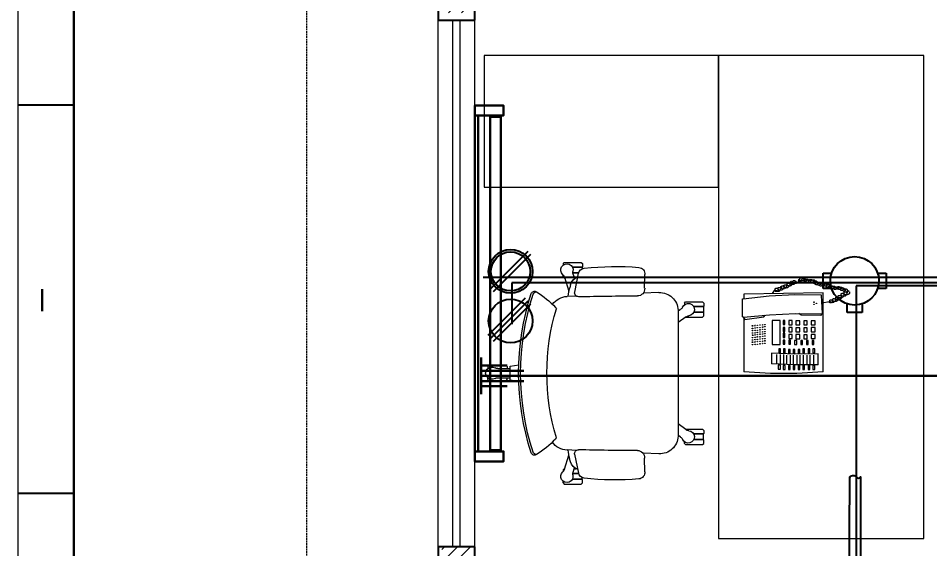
# Model space of a CAD drawing. Header units: inches. Extents: x 1445 to 3588, y -22 to 615.
# Drawn here: x 1445.4 to 1569.8, y 129.6 to 202.1 of the extents above; entities that cross this region are included whole.
import ezdxf

# ---------------------------------------------------------------- set-up
doc = ezdxf.new("R2010")
doc.units = ezdxf.units.IN
doc.header["$MEASUREMENT"] = 0
doc.linetypes.add('DASH', pattern=[0.35, 0.25, -0.1])
for name, color, linetype in [('Cables', 7, 'Continuous'), ('Layer 1', 7, 'Continuous'), ('Sockets', 7, 'Continuous'), ('wall 05', 252, 'Continuous')]:
    doc.layers.add(name, color=color, linetype=linetype)
for name, color, linetype, lineweight in [('E-LAN', 6, 'Continuous', 30), ('E-WTL-Wall-Tube-Light', 7, 'Continuous', 30), ('Glass', 5, 'Continuous', 9), ('HACTH', 8, 'Continuous', 9), ('ID-FURN', 7, 'Continuous', 15), ('Sunshed', 5, 'Continuous', 15), ('WINDOW', 140, 'Continuous', 9)]:
    doc.layers.add(name, color=color, linetype=linetype, lineweight=lineweight)
doc.styles.add('TEG BORDER', font='txt_qlt.shx', dxfattribs={"width": 0.7, "bigfont": 'hztxt.shx'})

# ---------------------------------------------------------------- blocks, each defined once
blk = doc.blocks.new('252 BORDER A2')
at = {"linetype": 'Continuous'}
blk.add_line((5, 415), (5, 5), dxfattribs=at)
for p, q in [((0, 140), (5, 140)), ((0, 105), (5, 105))]:
    blk.add_line(p, q)
at = {"color": 5, "lineweight": 15}
blk.add_lwpolyline([(0, 420), (594, 420), (594, 0), (0, 0)], close=True, dxfattribs=at)
blk.add_lwpolyline([(5, 415), (589, 415), (589, 5), (5, 5)], close=True)
at = {"insert": (1.91, 123.389), "char_height": 2, "width": 2, "attachment_point": 1, "style": 'TEG BORDER'}
blk.add_mtext('I', dxfattribs=at)
blk = doc.blocks.new('TELEPHONE')
at = {"layer": 'Layer 1', "lineweight": 9}
for points in [[(10.74, 14.04), (10.68, 14.04), (10.56, 13.98), (10.5, 13.98), (10.32, 13.8), (10.32, 13.5), (10.38, 13.38), (10.38, 13.32), (10.44, 13.26)], [(10.92, 14.4), (10.74, 14.4), (10.62, 14.34), (10.62, 14.28), (10.56, 14.22), (10.5, 14.1), (10.5, 13.86), (10.56, 13.8), (10.62, 13.74), (10.68, 13.68)], [(10.92, 13.92), (10.86, 13.98), (10.8, 14.04), (10.68, 14.04)], [(10.68, 13.68), (10.74, 13.68), (10.74, 13.62), (10.8, 13.62), (10.8, 13.68), (10.86, 13.68), (10.92, 13.74), (10.92, 13.8)], [(10.8, 14.1), (10.8, 14.04), (10.98, 14.04), (10.98, 14.1), (11.04, 14.1), (11.04, 14.34)], [(11.1, 13.5), (11.16, 13.5), (11.28, 13.62), (11.28, 13.68), (11.34, 13.68), (11.34, 13.98), (11.28, 13.98), (11.28, 14.04), (11.22, 14.1), (11.16, 14.1), (11.1, 14.16), (10.92, 14.16), (10.86, 14.1), (10.8, 14.1)], [(10.92, 13.8), (10.92, 13.92)], [(11.1, 13.8), (11.04, 13.8), (11.04, 13.74), (10.98, 13.68), (10.98, 13.62), (11.04, 13.56)], [(11.16, 13.2), (11.28, 13.2), (11.34, 13.26), (11.46, 13.38), (11.46, 13.56), (11.4, 13.62), (11.4, 13.68), (11.34, 13.74), (11.28, 13.74), (11.28, 13.8), (11.1, 13.8)], [(9.9, 12.48), (9.72, 12.48), (9.48, 12.24), (9.48, 11.88), (9.6, 11.76)], [(10.02, 12.9), (9.9, 12.9), (9.78, 12.84), (9.72, 12.78), (9.66, 12.72), (9.66, 12.66), (9.6, 12.6), (9.6, 12.36), (9.66, 12.24), (9.66, 12.18), (9.72, 12.12)], [(10.26, 13.32), (10.14, 13.32), (10.08, 13.26), (10.02, 13.26), (9.96, 13.2), (9.9, 13.14), (9.84, 13.08), (9.78, 12.96), (9.78, 12.84), (9.84, 12.72), (9.84, 12.66), (9.9, 12.6), (9.96, 12.54)], [(9.96, 12.36), (9.96, 12.48), (9.78, 12.48)], [(10.2, 12.78), (10.14, 12.84), (10.14, 12.9), (10.02, 12.9)], [(10.5, 13.62), (10.32, 13.62), (10.26, 13.56), (10.2, 13.5), (10.08, 13.38), (10.08, 13.02), (10.14, 12.9), (10.2, 12.84)], [(10.44, 13.08), (10.44, 13.14), (10.38, 13.2), (10.32, 13.26), (10.26, 13.26), (10.2, 13.32), (10.14, 13.32)], [(10.2, 12.84), (10.38, 12.84), (10.44, 12.9), (10.44, 12.96)], [(10.44, 13.26), (10.68, 13.26), (10.68, 13.38), (10.74, 13.38)], [(10.44, 12.96), (10.44, 13.08)], [(10.68, 13.5), (10.68, 13.56), (10.62, 13.62), (10.5, 13.62)], [(10.74, 13.38), (10.74, 13.44), (10.68, 13.5)], [(11.04, 13.56), (11.04, 13.5), (11.1, 13.5)], [(11.22, 13.5), (11.16, 13.5), (11.1, 13.44)], [(11.1, 13.44), (11.1, 13.26)], [(11.1, 13.26), (11.1, 13.2), (11.16, 13.2)], [(11.22, 12.96), (11.22, 12.9), (11.4, 12.9), (11.46, 12.96), (11.52, 13.02), (11.52, 13.08), (11.58, 13.14), (11.58, 13.32), (11.52, 13.38), (11.52, 13.44), (11.46, 13.44), (11.4, 13.5), (11.16, 13.5)], [(11.34, 13.2), (11.28, 13.2), (11.28, 13.14), (11.22, 13.14), (11.22, 12.96)], [(11.34, 12.6), (11.28, 12.54), (11.22, 12.48), (11.22, 12.3)], [(11.4, 12.84), (11.28, 12.84), (11.28, 12.78)], [(11.28, 12.24), (11.34, 12.24), (11.4, 12.3), (11.46, 12.3), (11.52, 12.36), (11.52, 12.42), (11.58, 12.48), (11.58, 12.66), (11.52, 12.72), (11.52, 12.78), (11.46, 12.84), (11.4, 12.84)], [(11.28, 12.78), (11.28, 12.66), (11.34, 12.6)], [(11.34, 12.6), (11.46, 12.6), (11.52, 12.66), (11.58, 12.72), (11.64, 12.78), (11.64, 13.02), (11.58, 13.08), (11.52, 13.14), (11.46, 13.2), (11.34, 13.2)], [(11.4, 11.94), (11.46, 11.94), (11.52, 12), (11.58, 12), (11.64, 12.06), (11.64, 12.12), (11.7, 12.18), (11.7, 12.42), (11.64, 12.42), (11.64, 12.48), (11.58, 12.54), (11.52, 12.54), (11.46, 12.6), (11.34, 12.6)], [(9.66, 12.06), (9.54, 12.06), (9.42, 11.94), (9.42, 11.7), (9.48, 11.7), (9.48, 11.64), (9.6, 11.64)], [(9.42, 10.68), (9.6, 11.64)], [(9.6, 11.76), (9.66, 11.7), (9.78, 11.7), (9.78, 11.76), (9.84, 11.76), (9.84, 11.82)], [(9.84, 12), (9.78, 12.06), (9.66, 12.06)], [(9.72, 12.12), (9.96, 12.12), (9.96, 12.18), (10.02, 12.24)], [(9.84, 11.82), (9.84, 12)], [(10.02, 12.24), (10.02, 12.3), (9.96, 12.36)], [(11.22, 12.3), (11.28, 12.3), (11.28, 12.24)], [(11.4, 12.24), (11.34, 12.18), (11.34, 12.06), (11.4, 12)], [(11.46, 11.64), (11.52, 11.64), (11.58, 11.7), (11.64, 11.7), (11.7, 11.76), (11.7, 11.82), (11.76, 11.88), (11.76, 12.06), (11.7, 12.12), (11.7, 12.18), (11.64, 12.24), (11.58, 12.24), (11.52, 12.3), (11.46, 12.3), (11.4, 12.24)], [(11.4, 12), (11.4, 11.94)], [(11.46, 11.94), (11.4, 11.88), (11.4, 11.7)], [(11.4, 11.7), (11.46, 11.7), (11.46, 11.64)], [(11.52, 12), (11.46, 11.94)], [(11.64, 11.28), (11.76, 11.28), (11.82, 11.34), (11.88, 11.4), (11.88, 11.46), (11.94, 11.52), (11.94, 11.7), (11.88, 11.76), (11.88, 11.82), (11.82, 11.82), (11.76, 11.88), (11.52, 11.88)], [(11.64, 11.58), (11.58, 11.52)], [(11.58, 11.52), (11.58, 11.34)], [(11.58, 11.34), (11.58, 11.28), (11.64, 11.28)], [(11.7, 11.7), (11.7, 11.64), (11.64, 11.64)], [(11.76, 10.98), (11.82, 10.98), (11.88, 11.04), (11.94, 11.04), (12, 11.1), (12, 11.16), (12.06, 11.22), (12.06, 11.4), (12, 11.46), (12, 11.52), (11.94, 11.52), (11.88, 11.58), (11.82, 11.58), (11.76, 11.64), (11.7, 11.64), (11.64, 11.58), (11.7, 11.58)], [(11.76, 11.28), (11.7, 11.22), (11.7, 11.04)], [(11.82, 11.34), (11.82, 11.28), (11.76, 11.28)], [(11.82, 10.68), (11.94, 10.68), (12.06, 10.8), (12.12, 10.86), (12.12, 11.1), (12.06, 11.16), (12, 11.22), (12, 11.28), (11.88, 11.28), (11.82, 11.34)], [(0, 10.8), (-0.24, 7.2), (-0.24, 3.6), (0, 0)], [(0, 10.8), (10.8, 10.8)], [(0.96, 10.14), (2.46, 10.14)], [(0.96, 10.14), (0.96, 6.96), (1.08, 3.78)], [(2.46, 10.14), (2.4, 6.96), (2.52, 3.78)], [(7.44, -0.06), (7.8, 3.48), (7.98, 7.02), (7.92, 10.62)], [(7.68, 10.5), (7.92, 10.68)], [(7.68, 10.5), (7.74, 7.8), (7.98, 7.5)], [(7.98, 10.68), (7.92, 10.68), (7.92, 10.62)], [(10.44, 10.56), (7.98, 10.68)], [(9.96, -0.12), (10.38, 3.42), (10.56, 6.96), (10.5, 10.5)], [(10.5, 10.5), (10.5, 10.56), (10.44, 10.56)], [(10.8, 10.8), (10.62, 0)], [(11.7, 11.04), (11.76, 10.98)], [(11.76, 10.62), (11.7, 10.56), (11.7, 10.38)], [(11.7, 10.38), (11.76, 10.38), (11.76, 10.32)], [(11.88, 10.92), (11.76, 10.92), (11.76, 10.86)], [(11.76, 10.32), (11.82, 10.32), (11.88, 10.38), (11.94, 10.38), (12, 10.44), (12, 10.5), (12.06, 10.56), (12.06, 10.74), (12, 10.8), (12, 10.86), (11.94, 10.92), (11.88, 10.92)], [(11.76, 10.86), (11.76, 10.74)], [(11.76, 10.74), (11.82, 10.68)], [(11.82, 10.68), (11.76, 10.62)], [(11.88, 10.08), (11.88, 10.02), (11.94, 10.02), (12, 10.08), (12.06, 10.08), (12.12, 10.14), (12.12, 10.2), (12.18, 10.26), (12.18, 10.5), (12.12, 10.5), (12.12, 10.56), (12.06, 10.62), (12, 10.62), (11.94, 10.68), (11.82, 10.68)], [(11.94, 10.38), (11.88, 10.38), (11.88, 10.32), (11.82, 10.26), (11.82, 10.14), (11.88, 10.08)], [(11.94, 10.02), (11.88, 9.96), (11.88, 9.84), (11.94, 9.78), (11.94, 9.72)], [(11.94, 9.72), (12, 9.72), (12.06, 9.78), (12.12, 9.78), (12.18, 9.84), (12.18, 9.9), (12.24, 9.96), (12.24, 10.2), (12.18, 10.2), (12.18, 10.26), (12.12, 10.32), (12.06, 10.32), (12, 10.38), (11.94, 10.38)], [(12, 10.08), (11.94, 10.02)], [(12.12, 9.42), (12.18, 9.42), (12.24, 9.48), (12.3, 9.48), (12.36, 9.54), (12.42, 9.6), (12.42, 9.84), (12.36, 9.9), (12.36, 9.96), (12.3, 9.96), (12.24, 10.02), (12.18, 10.02), (12.12, 10.08), (12.06, 10.08), (12, 10.02)], [(0.84, 9.42), (0.3, 9.42), (0.3, 9.66), (0.84, 9.66)], [(0.84, 8.76), (0.3, 8.76), (0.3, 9), (0.84, 9)], [(0.84, 9.66), (0.84, 9.42)], [(0.84, 9), (0.84, 8.76)], [(2.28, 9.48), (1.08, 9.48)], [(2.28, 9), (1.08, 9)], [(3.12, 9.42), (2.58, 9.42), (2.58, 9.66), (3.12, 9.66)], [(3.12, 8.76), (2.58, 8.76), (2.58, 9), (3.12, 9)], [(3.12, 9.66), (3.12, 9.42)], [(3.12, 9), (3.12, 8.76)], [(4.26, 9.3), (3.72, 9.3), (3.72, 9.54), (4.26, 9.54)], [(4.26, 8.52), (3.72, 8.52), (3.72, 8.76), (4.26, 8.76)], [(4.26, 9.54), (4.26, 9.3)], [(4.26, 8.76), (4.26, 8.52)], [(4.56, 9.72), (5.1, 9.72)], [(4.56, 9.18), (4.56, 9.72)], [(5.1, 9.18), (4.56, 9.18)], [(5.1, 9.72), (5.1, 9.18)], [(6.06, 9.18), (5.46, 9.18), (5.46, 9.72), (6.06, 9.72)], [(6.06, 9.72), (6.06, 9.18)], [(6.96, 9.18), (6.42, 9.18), (6.42, 9.72), (6.96, 9.72)], [(6.96, 9.72), (6.96, 9.18)], [(9.24, 9.6), (9.18, 9.6), (9.18, 9.54), (9.24, 9.54), (9.24, 9.6)], [(9.18, 9.6), (9.18, 9.6)], [(9.3, 9.9), (9.36, 9.84), (9.36, 9.9), (9.3, 9.9)], [(9.54, 9.6), (9.48, 9.6), (9.48, 9.54), (9.54, 9.54), (9.54, 9.6)], [(9.48, 9.6), (9.48, 9.6)], [(12.12, 9.72), (12.06, 9.66), (12.06, 9.48)], [(12.06, 9.48), (12.12, 9.48), (12.12, 9.42)], [(12.18, 9.78), (12.12, 9.72)], [(12.3, 9.48), (12.3, 9.42), (12.24, 9.42), (12.24, 9.36), (12.18, 9.3), (12.18, 9.24), (12.24, 9.18)], [(12.3, 8.82), (12.24, 8.76), (12.24, 8.7), (12.18, 8.64), (12.18, 8.58), (12.24, 8.52)], [(12.36, 9.06), (12.3, 9.06), (12.24, 9)], [(12.24, 9), (12.24, 8.94), (12.3, 8.88), (12.3, 8.82), (12.36, 8.82)], [(12.36, 8.82), (12.42, 8.82), (12.42, 8.88), (12.48, 8.88), (12.6, 9), (12.6, 9.24), (12.54, 9.3), (12.54, 9.36), (12.48, 9.42), (12.42, 9.42), (12.36, 9.48), (12.3, 9.48)], [(12.3, 8.46), (12.36, 8.46), (12.42, 8.52), (12.48, 8.58), (12.54, 8.64), (12.54, 8.94), (12.42, 9.06), (12.36, 9.06)], [(0.84, 8.04), (0.3, 8.04), (0.3, 8.28), (0.84, 8.28)], [(0.84, 7.38), (0.3, 7.38), (0.3, 7.62), (0.84, 7.62)], [(0.84, 8.28), (0.84, 8.04)], [(0.84, 7.62), (0.84, 7.38)], [(2.28, 8.58), (1.08, 8.58)], [(2.28, 8.1), (1.08, 8.1)], [(2.28, 7.62), (1.08, 7.62)], [(3.06, 7.38), (2.52, 7.38), (2.52, 7.62), (3.06, 7.62)], [(3.12, 8.04), (2.58, 8.04), (2.58, 8.28), (3.12, 8.28)], [(3.06, 7.62), (3.06, 7.38)], [(3.12, 8.28), (3.12, 8.04)], [(4.26, 7.74), (3.72, 7.74), (3.72, 7.98), (4.26, 7.98)], [(4.26, 7.98), (4.26, 7.74)], [(4.5, 8.64), (5.04, 8.64)], [(4.5, 8.16), (4.5, 8.64)], [(5.04, 8.16), (4.5, 8.16)], [(4.5, 7.62), (5.1, 7.62)], [(4.5, 7.08), (4.5, 7.62)], [(5.04, 8.64), (5.04, 8.16)], [(5.1, 7.62), (5.1, 7.08)], [(6, 8.16), (5.46, 8.16), (5.46, 8.64), (6, 8.64)], [(6, 7.08), (5.46, 7.08), (5.46, 7.62), (6, 7.62)], [(6, 8.64), (6, 8.16)], [(6, 7.62), (6, 7.08)], [(6.96, 8.16), (6.42, 8.16), (6.42, 8.64), (6.96, 8.64)], [(6.96, 7.08), (6.42, 7.08), (6.42, 7.62), (6.96, 7.62)], [(6.96, 8.64), (6.96, 8.16)], [(6.96, 7.62), (6.96, 7.08)], [(12.24, 8.52), (12.24, 8.46), (12.3, 8.46)], [(12.42, 8.52), (12.36, 8.46)], [(12.36, 8.46), (12.36, 8.22)], [(12.36, 8.22), (12.36, 8.16), (12.42, 8.16)], [(12.48, 7.86), (12.42, 7.86), (12.36, 7.8)], [(12.36, 7.8), (12.36, 7.5), (12.42, 7.5)], [(12.42, 7.5), (12.6, 7.5), (12.72, 7.62), (12.78, 7.62), (12.78, 7.68), (12.84, 7.74), (12.84, 7.92), (12.78, 7.98), (12.78, 8.04), (12.72, 8.1), (12.66, 8.16), (12.6, 8.16), (12.48, 8.22)], [(12.48, 8.22), (12.42, 8.22), (12.42, 8.16)], [(12.42, 8.16), (12.42, 7.92)], [(12.42, 7.92), (12.42, 7.86), (12.48, 7.86)], [(0.84, 6.72), (0.3, 6.72), (0.3, 6.96), (0.84, 6.96)], [(0.84, 6.06), (0.3, 6.06), (0.3, 6.3), (0.84, 6.3)], [(0.84, 6.96), (0.84, 6.72)], [(0.84, 6.3), (0.84, 6.06)], [(2.28, 7.2), (1.08, 7.2)], [(2.28, 6.72), (1.08, 6.72)], [(2.28, 6.3), (1.08, 6.3)], [(3.06, 6.72), (2.52, 6.72), (2.52, 6.96), (3.06, 6.96)], [(3.06, 6.06), (2.52, 6.06), (2.52, 6.3), (3.06, 6.3)], [(3.06, 6.96), (3.06, 6.72)], [(3.06, 6.3), (3.06, 6.06)], [(4.26, 6.9), (3.72, 6.9), (3.72, 7.2), (4.26, 7.2)], [(4.32, 6.12), (3.78, 6.12), (3.78, 6.36), (4.32, 6.36)], [(4.26, 7.2), (4.26, 6.9)], [(4.32, 6.36), (4.32, 6.12)], [(5.1, 7.08), (4.5, 7.08)], [(4.56, 6.6), (5.1, 6.6)], [(4.56, 6.12), (4.56, 6.6)], [(5.1, 6.6), (5.1, 6.12)], [(6.06, 6.12), (5.46, 6.12), (5.46, 6.6), (6.06, 6.6)], [(6.06, 6.6), (6.06, 6.12)], [(7.02, 6.12), (6.42, 6.12), (6.42, 6.6), (7.02, 6.6)], [(7.02, 6.6), (7.02, 6.12)], [(11.94, 6.24), (11.76, 6.24), (11.7, 6.18), (11.46, 5.94), (11.46, 5.76), (11.52, 5.7), (11.52, 5.64), (11.58, 5.52), (11.64, 5.52)], [(12.18, 6.66), (12.06, 6.66), (12, 6.6), (11.94, 6.6), (11.88, 6.54), (11.82, 6.48), (11.76, 6.42), (11.76, 6.36), (11.7, 6.24), (11.7, 6.18), (11.76, 6.12), (11.76, 6), (11.88, 5.88)], [(12.36, 7.08), (12.3, 7.02), (12.12, 7.02), (12.06, 6.96), (12, 6.9), (11.94, 6.84), (11.94, 6.48), (12, 6.42), (12, 6.36), (12.06, 6.3)], [(12.12, 6.12), (12.12, 6.18), (12.06, 6.18), (12.06, 6.24), (11.94, 6.24)], [(12.36, 7.44), (12.3, 7.44), (12.12, 7.26), (12.12, 7.2), (12.06, 7.14), (12.06, 6.9), (12.12, 6.84), (12.18, 6.78), (12.24, 6.72)], [(12.06, 6.3), (12.12, 6.3), (12.18, 6.24), (12.24, 6.3), (12.3, 6.3), (12.3, 6.36), (12.36, 6.42), (12.36, 6.48), (12.3, 6.54)], [(12.3, 6.54), (12.3, 6.6), (12.24, 6.6), (12.24, 6.66), (12.12, 6.66)], [(12.48, 6.96), (12.42, 6.96), (12.42, 7.02), (12.36, 7.02), (12.36, 7.08), (12.3, 7.08), (12.24, 7.02)], [(12.24, 6.72), (12.24, 6.66), (12.36, 6.66), (12.36, 6.72), (12.42, 6.72), (12.48, 6.78), (12.48, 6.84)], [(12.48, 6.84), (12.48, 6.96)], [(0.84, 5.34), (0.3, 5.34), (0.3, 5.64), (0.84, 5.64)], [(0.9, 4.68), (0.36, 4.68), (0.36, 4.98), (0.9, 4.98)], [(0.84, 5.64), (0.84, 5.34)], [(0.9, 4.98), (0.9, 4.68)], [(2.28, 5.82), (1.08, 5.82)], [(2.34, 5.4), (1.08, 5.4)], [(3.12, 5.4), (2.58, 5.4), (2.58, 5.64), (3.12, 5.64)], [(3.12, 4.74), (2.58, 4.74), (2.58, 4.98), (3.12, 4.98)], [(3.12, 5.64), (3.12, 5.4)], [(3.12, 4.98), (3.12, 4.74)], [(4.32, 5.34), (3.78, 5.34), (3.78, 5.58), (4.32, 5.58)], [(4.32, 5.58), (4.32, 5.34)], [(5.1, 6.12), (4.56, 6.12)], [(4.68, 5.58), (5.28, 5.58)], [(4.68, 5.34), (4.68, 5.58)], [(5.28, 5.34), (4.68, 5.34)], [(5.28, 5.58), (5.28, 5.34)], [(6.06, 5.34), (5.52, 5.34), (5.52, 5.58), (6.06, 5.58)], [(6.06, 5.58), (6.06, 5.34)], [(7.02, 5.34), (6.48, 5.34), (6.48, 5.58), (7.02, 5.58)], [(7.02, 5.58), (7.02, 5.34)], [(11.46, 5.04), (11.34, 5.04), (11.28, 4.98), (11.22, 4.98), (10.98, 4.74), (10.98, 4.56), (11.04, 4.5), (11.04, 4.38), (11.16, 4.26)], [(11.58, 5.46), (11.52, 5.46), (11.4, 5.4), (11.34, 5.4), (11.28, 5.34), (11.22, 5.28), (11.16, 5.22), (11.16, 4.8), (11.28, 4.68)], [(11.76, 5.82), (11.64, 5.82), (11.52, 5.76), (11.46, 5.76), (11.4, 5.7), (11.4, 5.58), (11.34, 5.52), (11.34, 5.28), (11.4, 5.22), (11.46, 5.16), (11.46, 5.1)], [(11.52, 4.92), (11.52, 4.98), (11.46, 4.98), (11.46, 5.04), (11.34, 5.04)], [(11.46, 5.1), (11.52, 5.1), (11.52, 5.04), (11.64, 5.04), (11.64, 5.1), (11.7, 5.1), (11.7, 5.16), (11.76, 5.16), (11.76, 5.22)], [(11.76, 5.34), (11.7, 5.34), (11.7, 5.4), (11.64, 5.4), (11.64, 5.46), (11.52, 5.46)], [(11.64, 5.52), (11.64, 5.46), (11.82, 5.46), (11.82, 5.52), (11.88, 5.52), (11.88, 5.7)], [(11.88, 5.7), (11.88, 5.76), (11.82, 5.76), (11.82, 5.82), (11.7, 5.82)], [(11.76, 5.22), (11.76, 5.34)], [(2.52, 3.78), (1.08, 3.78)], [(2.34, 4.92), (1.14, 4.92)], [(2.34, 4.44), (1.14, 4.44)], [(3.72, 4.92), (7.02, 4.92)], [(3.72, 3.84), (3.72, 4.92)], [(7.02, 3.84), (3.72, 3.84)], [(7.02, 4.92), (7.02, 3.84)], [(11.1, 4.14), (10.68, 3.84)], [(11.22, 4.62), (11.1, 4.62), (10.98, 4.5), (10.98, 4.26), (11.04, 4.2), (11.1, 4.2), (11.1, 4.14)], [(11.16, 4.26), (11.34, 4.26), (11.34, 4.32), (11.4, 4.32), (11.4, 4.5)], [(11.4, 4.5), (11.4, 4.56), (11.34, 4.56), (11.34, 4.62), (11.22, 4.62)], [(11.28, 4.68), (11.52, 4.68), (11.52, 4.8)], [(11.52, 4.8), (11.52, 4.92)], [(3.84, 2.82), (3.9, 2.82), (3.9, 2.88), (3.84, 2.88), (3.84, 2.82)], [(4.2, 2.82), (4.26, 2.82), (4.26, 2.88), (4.2, 2.88), (4.2, 2.82)], [(4.5, 2.82), (4.56, 2.82), (4.56, 2.88), (4.5, 2.88), (4.5, 2.82)], [(4.8, 2.52), (4.86, 2.52), (4.86, 2.58), (4.8, 2.58), (4.8, 2.52)], [(4.86, 2.82), (4.92, 2.82), (4.92, 2.88), (4.86, 2.88), (4.86, 2.82)], [(5.1, 2.52), (5.16, 2.52), (5.16, 2.58), (5.1, 2.52)], [(5.16, 2.82), (5.22, 2.82), (5.22, 2.88), (5.16, 2.88), (5.16, 2.82)], [(5.46, 2.82), (5.52, 2.82), (5.52, 2.88), (5.46, 2.88), (5.46, 2.82)], [(5.76, 2.82), (5.82, 2.82), (5.82, 2.88), (5.76, 2.88), (5.76, 2.82)], [(5.76, 2.52), (5.82, 2.52), (5.76, 2.58), (5.76, 2.52)], [(6.06, 2.52), (6.12, 2.52), (6.12, 2.58), (6.06, 2.58), (6.06, 2.52)], [(6.12, 2.82), (6.18, 2.82), (6.18, 2.88), (6.12, 2.88), (6.12, 2.82)], [(6.42, 2.82), (6.48, 2.82), (6.48, 2.88), (6.42, 2.88), (6.42, 2.82)], [(7.14, 0.12), (7.5, 2.7)], [(7.5, 2.7), (7.74, 2.88)], [(3.72, 1.8), (3.78, 1.8), (3.78, 1.86), (3.72, 1.86), (3.72, 1.8)], [(3.72, 1.5), (3.78, 1.5), (3.72, 1.56), (3.72, 1.5)], [(3.78, 2.16), (3.84, 2.16), (3.84, 2.22), (3.78, 2.22), (3.78, 2.16)], [(4.08, 1.8), (4.14, 1.8), (4.14, 1.86), (4.08, 1.86), (4.08, 1.8)], [(4.14, 2.16), (4.2, 2.16), (4.2, 2.22), (4.14, 2.22), (4.14, 2.16)], [(4.38, 1.8), (4.44, 1.8), (4.44, 1.86), (4.38, 1.86), (4.38, 1.8)], [(4.38, 1.5), (4.44, 1.5), (4.38, 1.56), (4.38, 1.5)], [(4.44, 2.16), (4.5, 2.16), (4.5, 2.22), (4.44, 2.22), (4.44, 2.16)], [(4.68, 1.5), (4.74, 1.5), (4.74, 1.56), (4.68, 1.56), (4.68, 1.5)], [(4.74, 2.16), (4.8, 2.16), (4.8, 2.22), (4.74, 2.22), (4.74, 2.16)], [(4.74, 1.8), (4.8, 1.8), (4.8, 1.86), (4.74, 1.86), (4.74, 1.8)], [(5.04, 1.8), (5.1, 1.8), (5.1, 1.86), (5.04, 1.86), (5.04, 1.8)], [(5.1, 2.16), (5.16, 2.16), (5.16, 2.22), (5.1, 2.22), (5.1, 2.16)], [(5.34, 1.8), (5.4, 1.8), (5.4, 1.86), (5.34, 1.86), (5.34, 1.8)], [(5.4, 2.16), (5.46, 2.16), (5.46, 2.22), (5.4, 2.22), (5.4, 2.16)], [(5.64, 1.8), (5.7, 1.8), (5.7, 1.86), (5.64, 1.86), (5.64, 1.8)], [(5.64, 1.5), (5.7, 1.5), (5.64, 1.56), (5.64, 1.5)], [(5.7, 2.16), (5.76, 2.16), (5.76, 2.22), (5.7, 2.22), (5.7, 2.16)], [(5.94, 1.5), (6, 1.5), (6, 1.56), (5.94, 1.56), (5.94, 1.5)], [(6, 2.16), (6.06, 2.16), (6.06, 2.22), (6, 2.22), (6, 2.16)], [(6, 1.8), (6.06, 1.8), (6.06, 1.86), (6, 1.86), (6, 1.8)], [(6.3, 1.8), (6.36, 1.8), (6.36, 1.86), (6.3, 1.86), (6.3, 1.8)], [(6.36, 2.16), (6.42, 2.16), (6.42, 2.22), (6.36, 2.22), (6.36, 2.16)], [(7.32, 0), (0, 0)], [(3.72, 1.2), (3.66, 1.2), (3.66, 1.14), (3.72, 1.14), (3.72, 1.2)], [(3.66, 1.2), (3.66, 1.2)], [(4.08, 1.2), (4.02, 1.2), (4.02, 1.14), (4.08, 1.14), (4.08, 1.2)], [(4.02, 1.2), (4.02, 1.2)], [(4.38, 1.2), (4.32, 1.2), (4.32, 1.14), (4.38, 1.14), (4.38, 1.2)], [(4.32, 1.2), (4.32, 1.2)], [(4.68, 1.2), (4.62, 1.2), (4.62, 1.14), (4.68, 1.14), (4.68, 1.2)], [(4.62, 1.2), (4.62, 1.2)], [(4.92, 1.2), (4.98, 1.2), (4.98, 1.14), (5.04, 1.2), (4.92, 1.2)], [(5.34, 1.2), (5.28, 1.2), (5.28, 1.14), (5.34, 1.14), (5.34, 1.2)], [(5.28, 1.2), (5.28, 1.2)], [(5.64, 1.2), (5.58, 1.2), (5.58, 1.14), (5.64, 1.14), (5.64, 1.2)], [(5.58, 1.2), (5.58, 1.2)], [(5.94, 1.2), (5.88, 1.2), (5.88, 1.14), (5.94, 1.14), (5.94, 1.2)], [(5.88, 1.2), (5.88, 1.2)], [(6.3, 1.2), (6.24, 1.2), (6.24, 1.14), (6.3, 1.14), (6.3, 1.2)], [(6.24, 1.2), (6.24, 1.2)], [(7.44, -0.12), (7.14, 0.12)], [(10.62, 0), (10.02, 0)], [(7.44, -0.06), (7.44, -0.12), (7.5, -0.18)], [(7.5, -0.18), (9.96, -0.18), (9.96, -0.12)]]:
    blk.add_lwpolyline(points, dxfattribs=at)
for points, knots in [([(9.96, 12.54), (9.96, 12.54), (10.02, 12.54), (10.02, 12.54), (10.18, 12.52), (10.22, 12.56), (10.2, 12.72), (10.2, 12.72), (10.2, 12.78), (10.2, 12.78)], [0, 0, 0, 0, 1, 1, 1, 2, 2, 2, 3, 3, 3, 3]), ([(12.24, 9.18), (12.24, 9.18), (12.24, 9.12), (12.24, 9.12), (12.24, 9.12), (12.36, 9.12), (12.36, 9.12), (12.5, 9.29), (12.56, 9.22), (12.54, 9.42), (12.54, 9.42), (12.54, 9.6), (12.54, 9.6), (12.54, 9.6), (12.48, 9.66), (12.48, 9.66), (12.48, 9.66), (12.42, 9.72), (12.42, 9.72), (12.42, 9.72), (12.3, 9.72), (12.3, 9.72), (12.3, 9.72), (12.24, 9.78), (12.24, 9.78), (12.24, 9.78), (12.18, 9.78), (12.18, 9.78), (12.18, 9.78), (12.12, 9.72), (12.12, 9.72)], [0, 0, 0, 0, 1, 1, 1, 2, 2, 2, 3, 3, 3, 4, 4, 4, 5, 5, 5, 6, 6, 6, 7, 7, 7, 8, 8, 8, 9, 9, 9, 10, 10, 10, 10]), ([(12.42, 8.16), (12.42, 8.16), (12.48, 8.16), (12.48, 8.16), (12.75, 8.43), (12.64, 8.25), (12.66, 8.64), (12.66, 8.64), (12.66, 8.7), (12.66, 8.7), (12.66, 8.7), (12.6, 8.7), (12.6, 8.7), (12.6, 8.7), (12.54, 8.76), (12.54, 8.76), (12.54, 8.76), (12.48, 8.82), (12.48, 8.82), (12.48, 8.82), (12.3, 8.82), (12.3, 8.82)], [0, 0, 0, 0, 1, 1, 1, 2, 2, 2, 3, 3, 3, 4, 4, 4, 5, 5, 5, 6, 6, 6, 7, 7, 7, 7]), ([(12.36, 7.44), (12.36, 7.44), (12.42, 7.44), (12.42, 7.44), (12.6, 7.63), (12.52, 7.49), (12.54, 7.8), (12.54, 7.8), (12.48, 7.86), (12.48, 7.86)], [0, 0, 0, 0, 1, 1, 1, 2, 2, 2, 3, 3, 3, 3]), ([(12.48, 7.86), (12.48, 7.86), (12.54, 7.86), (12.54, 7.86), (12.81, 8.13), (12.7, 7.96), (12.72, 8.34), (12.72, 8.34), (12.72, 8.4), (12.72, 8.4), (12.72, 8.4), (12.66, 8.4), (12.66, 8.4), (12.66, 8.4), (12.6, 8.46), (12.6, 8.46), (12.6, 8.46), (12.54, 8.46), (12.54, 8.46), (12.54, 8.46), (12.48, 8.52), (12.48, 8.52), (12.48, 8.52), (12.42, 8.52), (12.42, 8.52)], [0, 0, 0, 0, 1, 1, 1, 2, 2, 2, 3, 3, 3, 4, 4, 4, 5, 5, 5, 6, 6, 6, 7, 7, 7, 8, 8, 8, 8]), ([(11.88, 5.88), (11.88, 5.88), (11.94, 5.88), (11.94, 5.88), (12.1, 5.86), (12.14, 5.9), (12.12, 6.06), (12.12, 6.06), (12.12, 6.12), (12.12, 6.12)], [0, 0, 0, 0, 1, 1, 1, 2, 2, 2, 3, 3, 3, 3]), ([(3.84, 2.52), (3.84, 2.52), (3.9, 2.52), (3.9, 2.52), (3.9, 2.52), (3.84, 2.52), (3.84, 2.52), (3.84, 2.52), (3.84, 2.58), (3.84, 2.58), (3.84, 2.58), (3.84, 2.52), (3.84, 2.52)], [0, 0, 0, 0, 1, 1, 1, 2, 2, 2, 3, 3, 3, 4, 4, 4, 4]), ([(4.14, 2.52), (4.14, 2.52), (4.2, 2.52), (4.2, 2.52), (4.2, 2.52), (4.2, 2.58), (4.2, 2.58), (4.2, 2.58), (4.2, 2.52), (4.2, 2.52), (4.2, 2.52), (4.14, 2.52), (4.14, 2.52)], [0, 0, 0, 0, 1, 1, 1, 2, 2, 2, 3, 3, 3, 4, 4, 4, 4]), ([(4.5, 2.52), (4.5, 2.52), (4.56, 2.52), (4.56, 2.52), (4.56, 2.52), (4.5, 2.52), (4.5, 2.52), (4.5, 2.52), (4.5, 2.58), (4.5, 2.58), (4.5, 2.58), (4.5, 2.52), (4.5, 2.52)], [0, 0, 0, 0, 1, 1, 1, 2, 2, 2, 3, 3, 3, 4, 4, 4, 4]), ([(5.4, 2.52), (5.4, 2.52), (5.46, 2.52), (5.46, 2.52), (5.46, 2.52), (5.46, 2.58), (5.46, 2.58), (5.46, 2.58), (5.46, 2.52), (5.46, 2.52), (5.46, 2.52), (5.4, 2.52), (5.4, 2.52)], [0, 0, 0, 0, 1, 1, 1, 2, 2, 2, 3, 3, 3, 4, 4, 4, 4]), ([(6.36, 2.52), (6.36, 2.52), (6.42, 2.52), (6.42, 2.52), (6.42, 2.52), (6.42, 2.58), (6.42, 2.58), (6.42, 2.58), (6.42, 2.52), (6.42, 2.52), (6.42, 2.52), (6.36, 2.52), (6.36, 2.52)], [0, 0, 0, 0, 1, 1, 1, 2, 2, 2, 3, 3, 3, 4, 4, 4, 4]), ([(4.02, 1.5), (4.02, 1.5), (4.08, 1.5), (4.08, 1.5), (4.08, 1.5), (4.08, 1.56), (4.08, 1.56), (4.08, 1.56), (4.08, 1.5), (4.08, 1.5), (4.08, 1.5), (4.02, 1.5), (4.02, 1.5)], [0, 0, 0, 0, 1, 1, 1, 2, 2, 2, 3, 3, 3, 4, 4, 4, 4]), ([(4.98, 1.5), (4.98, 1.5), (5.04, 1.5), (5.04, 1.5), (5.04, 1.5), (5.04, 1.56), (5.04, 1.56), (5.04, 1.56), (5.04, 1.5), (5.04, 1.5), (5.04, 1.5), (4.98, 1.5), (4.98, 1.5)], [0, 0, 0, 0, 1, 1, 1, 2, 2, 2, 3, 3, 3, 4, 4, 4, 4]), ([(5.28, 1.5), (5.28, 1.5), (5.34, 1.5), (5.34, 1.5), (5.34, 1.5), (5.34, 1.56), (5.34, 1.56), (5.34, 1.56), (5.34, 1.5), (5.34, 1.5), (5.34, 1.5), (5.28, 1.5), (5.28, 1.5)], [0, 0, 0, 0, 1, 1, 1, 2, 2, 2, 3, 3, 3, 4, 4, 4, 4]), ([(6.24, 1.5), (6.24, 1.5), (6.3, 1.5), (6.3, 1.5), (6.3, 1.5), (6.3, 1.56), (6.3, 1.56), (6.3, 1.56), (6.3, 1.5), (6.3, 1.5), (6.3, 1.5), (6.24, 1.5), (6.24, 1.5)], [0, 0, 0, 0, 1, 1, 1, 2, 2, 2, 3, 3, 3, 4, 4, 4, 4])]:
    blk.add_open_spline(points, degree=3, knots=knots, dxfattribs=at)
blk = doc.blocks.new('ASDSAETR')
for p, q in [((51404, -7188.31), (51404, -7197.3)), ((51404, -7190.29), (51410.36, -7190.29)), ((51404, -7191.55), (51414.43, -7191.55)), ((51404, -7192.81), (51418.49, -7192.81)), ((51404, -7194.07), (51414.43, -7194.07)), ((51404, -7195.33), (51410.36, -7195.33))]:
    blk.add_line(p, q)
blk = doc.blocks.new('A$C63C712C3')
at = {"ltscale": 2}
for p, q in [((39.8, 42), (33.8, 42)), ((1230.6, 42), (1236.6, 42)), ((39.8, 15.9), (33.8, 15.9)), ((1230.6, 15.9), (1236.6, 15.9))]:
    blk.add_line(p, q, dxfattribs=at)
for points in [[(35.5, 102.6), (0, 102.6), (0, 0), (35.5, 0)], [(35.5, 102.6), (1235.5, 102.6), (1235.5, 90.2), (35.5, 90.2)], [(1235.5, 102.6), (1270.9, 102.6), (1270.9, 0), (1235.5, 0)], [(39.8, 47.6), (1230.6, 47.6), (1230.6, 10.1), (39.8, 10.1)]]:
    blk.add_lwpolyline(points, close=True, dxfattribs=at)
blk = doc.blocks.new('ch-1')
at = {"layer": 'ID-FURN', "color": 252, "lineweight": 13}
for p, q in [((300.3, 344.5), (296.8, 340.7)), ((296.8, 340.7), (296.8, 331)), ((353.2, 344.5), (300.3, 344.5)), ((356.8, 340.7), (353.2, 344.5)), ((356.8, 340.7), (356.8, 336.1)), ((296.8, 331), (297.8, 330)), ((297.8, 330), (328.3, 330)), ((297.8, 329), (297.8, 324.4)), ((297.8, 329), (327.8, 329)), ((308.6, 312.4), (326.6, 312.4)), ((308.9, 311.3), (326.5, 311.3)), ((322.2, 296.8), (316, 296.8)), ((325.7, 307.1), (321.2, 293.8)), ((352.6, 298.3), (338.8, 254.6)), ((353.2, 296.8), (352.1, 296.8)), ((356.8, 300.6), (353.2, 296.8)), ((356.8, 300.6), (356.8, 305.2)), ((-76.1, 221.9), (-79.7, 218.1)), ((-79.7, 218.1), (-79.7, 208.4)), ((-79.7, 208.4), (-78.7, 207.4)), ((-78.7, 207.4), (-48.2, 207.4)), ((-78.7, 206.3), (-78.7, 189.7)), ((-78.7, 206.3), (-48.7, 206.3)), ((-23.3, 221.9), (-76.1, 221.9)), ((-19.7, 218.1), (-23.3, 221.9)), ((-19.7, 218.1), (-19.7, 213)), ((-79.7, 187.7), (-78.7, 188.7)), ((-79.7, 178), (-79.7, 187.7)), ((-76.1, 174.2), (-79.7, 178)), ((-78.7, 189.7), (-48.7, 189.7)), ((-78.7, 188.7), (-48.2, 188.7)), ((-22.8, 174.2), (-76.1, 174.2)), ((-24.5, 175.5), (0, 157.3)), ((559, 14.7), (520.5, 15)), ((533.3, 24.3), (529.8, 20.5)), ((529.8, 20.5), (529.8, 14.9)), ((586.2, 24.3), (533.3, 24.3)), ((589.8, 20.5), (586.2, 24.3)), ((589.8, 20.5), (589.8, 16)), ((559, -13.7), (520.5, -14)), ((529.8, -19.6), (529.8, -13.9)), ((533.3, -23.4), (529.8, -19.6)), ((586.2, -23.4), (533.3, -23.4)), ((589.8, -19.6), (586.2, -23.4)), ((589.8, -19.6), (589.8, -15)), ((-24.5, -175), (0, -156.8)), ((-76.1, -173.7), (-79.7, -177.5)), ((-79.7, -177.5), (-79.7, -187.2)), ((-79.7, -187.2), (-78.7, -188.2)), ((-78.7, -188.2), (-48.2, -188.2)), ((-78.7, -189.2), (-48.7, -189.2)), ((-78.7, -205.8), (-78.7, -189.2)), ((-22.8, -173.7), (-76.1, -173.7)), ((-7.9, -197.9), (0, -192.2)), ((-79.7, -207.9), (-78.7, -206.9)), ((-79.7, -217.6), (-79.7, -207.9)), ((-76.1, -221.4), (-79.7, -217.6)), ((-78.7, -205.8), (-48.7, -205.8)), ((-78.7, -206.9), (-48.2, -206.9)), ((-23.3, -221.4), (-76.1, -221.4)), ((-19.7, -217.6), (-23.3, -221.4)), ((-19.7, -217.6), (-19.7, -212.6)), ((352.6, -297.8), (338.8, -254.1)), ((308.9, -310.8), (326.5, -310.8)), ((322.2, -296.3), (316, -296.3)), ((325.7, -306.6), (321.2, -293.4)), ((353.2, -296.3), (352.1, -296.3)), ((356.8, -300.1), (353.2, -296.3)), ((356.8, -300.1), (356.8, -304.7)), ((296.8, -330.5), (297.8, -329.5)), ((296.8, -340.2), (296.8, -330.5)), ((297.8, -328.5), (297.8, -323.9)), ((297.8, -328.5), (327.8, -328.5)), ((297.8, -329.5), (328.3, -329.5)), ((308.6, -311.9), (326.6, -311.9)), ((356.8, -340.2), (356.8, -335.7)), ((300.3, -344), (296.8, -340.2)), ((353.2, -344), (300.3, -344)), ((356.8, -340.2), (353.2, -344))]:
    blk.add_line(p, q, dxfattribs=at)
at = {"layer": 'ID-FURN', "color": 252}
for p, q in [((103.8, 264.3), (103.4, 306.4)), ((334.1, 275.2), (336.4, 265.8)), ((59.4, 250.7), (108.5, 248.6)), ((315.6, 239.8), (344.3, 238.6)), ((-7.9, 198.4), (0, 192.7)), ((0, 195.9), (0, -195.9)), ((59.4, -250.2), (108.5, -248.1)), ((315.6, -239.4), (344.3, -238.1)), ((103.4, -305.9), (103.8, -263.8)), ((334.1, -274.7), (336.4, -265.3))]:
    blk.add_line(p, q, dxfattribs=at)
for points in [[(320.9, 252), (309.1, 310.4)], [(320.9, -251.5), (309.1, -309.9)]]:
    blk.add_lwpolyline(points, dxfattribs=at)
at = {"layer": 'ID-FURN', "color": 252, "lineweight": 13}
blk.add_lwpolyline([(494.6, -25.6), (520.5, -21.8), (520.5, 22.3), (494.6, 26.1)], dxfattribs=at)
for centre, radius, start, end in [((345, 320.7), 19.1, 310.5325, 193.4675), ((306.6, 313.2), 20, 342.2096, 8.7154), ((371.6, 292), 20, 135.2846, 161.7905), ((-31.5, 198), 19.1, 22.5325, 265.4675), ((3.9, 214.5), 20, 207.2846, 233.7904), ((-36.3, 159.2), 20, 54.2096, 80.7154), ((559, 34.7), 20, 270.2096, 296.7154), ((577.9, 0.5), 19.1, 238.5325, 121.4675), ((559, -33.7), 20, 63.2846, 89.7905), ((-31.5, -197.5), 19.1, 94.5325, 337.4675), ((-36.3, -158.7), 20, 279.2846, 305.7904), ((3.9, -214), 20, 126.2096, 152.7154), ((306.6, -312.7), 20, 351.2846, 17.7904), ((345, -320.2), 19.1, 166.5325, 49.4675), ((371.6, -291.5), 20, 198.2096, 224.7154)]:
    blk.add_arc(centre, radius, start, end, dxfattribs=at)
at = {"layer": 'ID-FURN', "color": 252}
for centre, radius, start, end in [((123.4, 308.5), 20.1, 95.0446, 186.0128), ((193.8, -510.8), 842.5, 83.3556, 94.9128), ((290, 306.5), 19.6, 11.3923, 86.0755), ((303.1, 267.6), 31.9, 13.7582, 74.5871), ((125.9, 262.4), 22.2, 175.0498, 270.9397), ((109.5, 210.3), 233.5, 7.127, 13.7582), ((445.4, 243.8), 11.1, 21.1039, 124.6268), ((57, 193.7), 57, 87.5809, 177.8265), ((147, -5274.9), 5515.2, 88.3219, 90.2152), ((309, 250), 12.1, 267.6468, 9.6188), ((341.6, 178.9), 59.8, 36.272, 87.3972), ((596.7, 1.2), 296.9, 122.0525, 136.7624), ((439.4, 241.8), 11.1, 21.1039, 91.3806), ((-305.9, 0.2), 794.5, 341.9963, 18.0037), ((-305.9, 0.2), 800.8, 341.9963, 18.0037), ((391.5, 194.2), 15.3, 136.9683, 155.6038), ((-286, 0.2), 693.1, 343.2048, 16.7952), ((57, -193.2), 57, 182.1735, 272.4191), ((341.6, -178.9), 59.8, 272.6028, 324.0692), ((391.5, -193.7), 15.3, 204.3962, 223.0317), ((596.7, -0.8), 296.9, 223.2376, 237.9475), ((125.9, -261.9), 22.2, 89.0603, 184.9502), ((147, 5275.4), 5515.2, 269.7848, 271.6781), ((309, -249.5), 12.1, 350.3812, 92.3532), ((109.5, -209.8), 233.5, 346.2418, 352.873), ((439.4, -241.3), 11.1, 268.6194, 338.8961), ((445.4, -243.3), 11.1, 235.3732, 338.8961), ((303.1, -267.1), 31.9, 285.413, 346.2418), ((123.4, -308), 20.1, 173.9872, 264.9554), ((290, -306), 19.6, 273.9245, 348.6077), ((193.8, 511.3), 842.5, 265.0872, 276.6444)]:
    blk.add_arc(centre, radius, start, end, dxfattribs=at)

msp = doc.modelspace()

# ---------------------------------------------------------------- hatches: boundary and pattern name
at = {"layer": 'HACTH'}
h = msp.add_hatch(dxfattribs=at)
h.set_pattern_fill('ANSI31', color=256, scale=10, style=0)
h.set_pattern_definition([(45, (-408960.4376, -241892.552), (-0.8838834765, 0.8838834765), [])])
h.paths.add_polyline_path([(1503.25, 202.83), (1507.25, 202.83), (1507.25, 275.83), (1503.25, 275.83)])
h.paths.add_polyline_path([(1503.25, 87.33), (1507.25, 87.33), (1507.25, 129.83), (1503.25, 129.83)])
h.paths.add_polyline_path([(1515.25, 79.33), (1515.25, 75.33), (1561.25, 75.33), (1561.25, 79.33)])
h.paths.add_polyline_path([(1634.25, 79.33), (1634.25, 75.33), (1678.25, 75.33), (1678.25, 79.33)])
h.paths.add_polyline_path([(1693.25, 79.33), (1693.25, 75.33), (1734.25, 75.33), (1734.25, 79.33)])
h.paths.add_polyline_path([(1688.25, 89.33), (1692.25, 89.33), (1692.25, 147.83), (1688.25, 147.83)])
h.paths.add_polyline_path([(1688.25, 220.83), (1692.25, 220.83), (1692.25, 269.33), (1688.25, 269.33)])

# ---------------------------------------------------------------- linework, layer by layer
for p, q in [((1555.27, 165.16), (1555.27, 167.23)), ((1555.27, 167.23), (1556.44, 167.23)), ((1562.73, 167.23), (1563.9, 167.23)), ((1563.9, 167.23), (1563.9, 165.16)), ((1556.44, 165.16), (1555.27, 165.16)), ((1563.9, 165.16), (1562.73, 165.16)), ((1558.55, 161.89), (1558.55, 163.05)), ((1560.61, 163.05), (1560.61, 161.89)), ((1560.61, 161.89), (1558.55, 161.89))]:
    msp.add_line(p, q)
at = {"color": 1}
for p, q in [((1684.38, 165.91), (1512.79, 165.91)), ((1512.79, 165.91), (1512.79, 160.29))]:
    msp.add_line(p, q, dxfattribs=at)
at = {"color": 6, "lineweight": 30}
msp.add_line((1516.72, 153.21), (1725.08, 153.21), dxfattribs=at)
msp.add_lwpolyline([(1560.35, 93.39, -0.56347), (1559.85, 93.39, 0.354322), (1558.67, 93.31), (1558.95, 139.39, -0.456322), (1559.85, 139.39, 0.605884), (1560.37, 139.39)], format="xyb", close=True)
msp.add_circle((1559.58, 166.2), 3.31)
at = {"layer": 'Cables', "color": 3}
msp.add_line((1508.9, 166.7), (1683.12, 166.7), dxfattribs=at)
at = {"layer": 'Cables', "color": 4}
for p, q in [((1927.49, 165.49), (1559.78, 165.49)), ((1559.78, 165.49), (1559.78, 84.3))]:
    msp.add_line(p, q, dxfattribs=at)
at = {"layer": 'Glass', "ltscale": 10}
for points in [[(1504.75, 129.83), (1504.75, 201.83)], [(1505.75, 129.83), (1505.75, 201.83)]]:
    msp.add_lwpolyline(points, dxfattribs=at)
at = {"layer": 'ID-FURN'}
for points in [[(1541.02, 178.98), (1541.02, 196.98), (1509.02, 196.98), (1509.02, 178.98)], [(1569.02, 130.98), (1569.02, 196.98), (1541.02, 196.98), (1541.02, 130.98)]]:
    msp.add_lwpolyline(points, close=True, dxfattribs=at)
at = {"layer": 'Sockets', "color": 3}
for p, q in [((1514.99, 170.2), (1509.89, 165.1)), ((1515.36, 169.79), (1510.26, 164.69))]:
    msp.add_line(p, q, dxfattribs=at)
at = {"layer": 'Sockets', "color": 5}
for p, q in [((1514.62, 163.84), (1509.52, 158.74)), ((1514.99, 163.43), (1509.89, 158.33)), ((1515.36, 163.01), (1510.26, 157.91))]:
    msp.add_line(p, q, dxfattribs=at)
at = {"layer": 'Sockets', "color": 3}
for radius in [2.99, 2.67]:
    msp.add_circle((1512.62, 167.48), radius, dxfattribs=at)
at = {"layer": 'Sockets', "color": 5}
msp.add_circle((1512.62, 160.71), 2.99, dxfattribs=at)
at = {"layer": 'Sunshed', "linetype": 'DASH'}
msp.add_lwpolyline([(1502.75, 201.83), (1502.75, 210.83), (1484.75, 210.83), (1484.75, 121.33), (1484.75, 121.33), (1502.75, 121.33), (1502.75, 129.83)], dxfattribs=at)
at = {"layer": 'wall 05'}
for p, q in [((1502.75, 275.83), (1502.75, 201.83)), ((1507.75, 201.83), (1507.75, 275.83)), ((1502.75, 201.83), (1507.75, 201.83)), ((1507.75, 129.83), (1502.75, 129.83)), ((1502.75, 129.83), (1502.75, 86.83)), ((1507.75, 86.83), (1507.75, 129.83))]:
    msp.add_line(p, q, dxfattribs=at)
at = {"layer": 'WINDOW', "linetype": 'Continuous', "ltscale": 10}
for points in [[(1502.75, 129.83), (1502.75, 201.83)], [(1507.75, 129.83), (1507.75, 201.83)]]:
    msp.add_lwpolyline(points, dxfattribs=at)

# ---------------------------------------------------------------- block references
at = {"xscale": 1.5163271442, "yscale": 1.5163271442, "zscale": 1.5163271442}
msp.add_blockref('252 BORDER A2', (1445.42, -22.02), dxfattribs=at)
at = {"xscale": -1, "rotation": 270}
msp.add_blockref('TELEPHONE', (1544.48, 153.77), dxfattribs=at)
at = {"layer": 'E-LAN', "lineweight": -2, "xscale": 0.5600000000000003, "yscale": 0.5600000000000003, "zscale": 0.5600000000000003}
msp.add_blockref('ASDSAETR', (-27277.64, 4181.18), dxfattribs=at)
at = {"layer": 'E-WTL-Wall-Tube-Light', "lineweight": 0, "xscale": 0.03825770519629215, "yscale": 0.03825770520678021, "zscale": 0.03825770521002791, "rotation": 90}
msp.add_blockref('A$C63C712C3', (1511.67, 141.52), dxfattribs=at)
at = {"layer": 'ID-FURN', "xscale": -0.04399999999355417, "yscale": 0.04400000005261973, "zscale": 0.044, "rotation": 359.9871586803238}
msp.add_blockref('ch-1', (1535.49, 153.56), dxfattribs=at)

doc.saveas('drawing.dxf')
